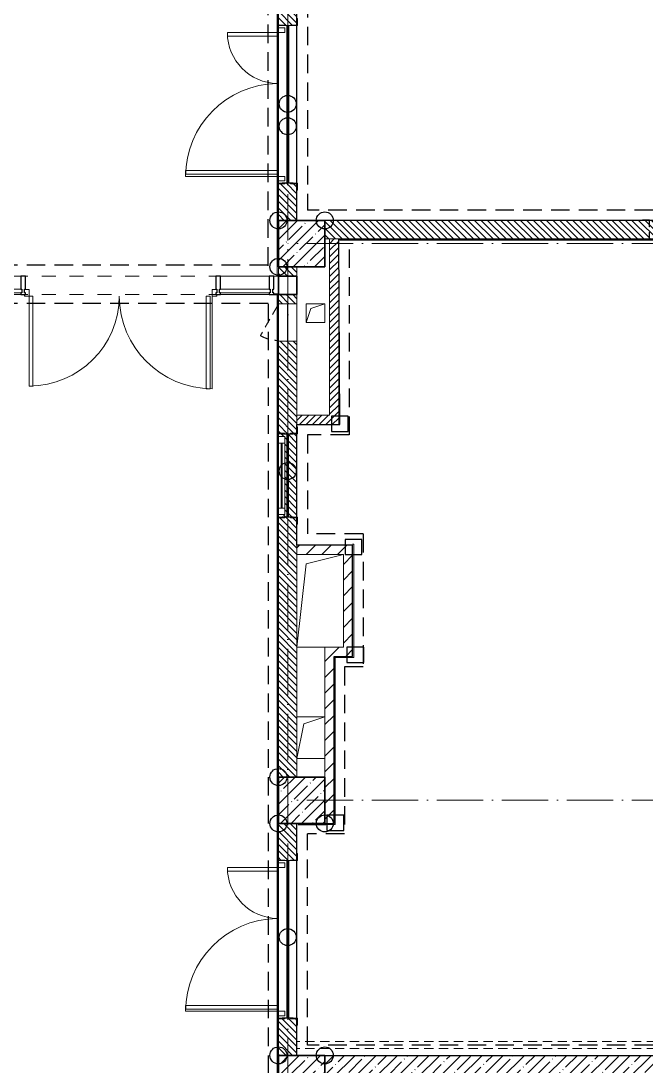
# Model space of a CAD drawing. Header units: millimetres. Extents: x -213536 to 1564669, y -45299 to 942238.
# Drawn here: x 523517 to 530255, y 443520 to 454785 of the extents above; entities that cross this region are included whole.
import ezdxf

# ---------------------------------------------------------------- set-up
doc = ezdxf.new("R2010")
doc.units = ezdxf.units.MM
for name, pattern in [('200_ШТРИХ_ш1п0_6_', [160, 100, -60]), ('50_200_ШТРИХ_1Т_ш5_п1_п1_', [700, 500, -100, 0, -100]), ('Штрих короткий', [300, 150, -150]), ('Штриховая _2 мм - 1 мм_', [300, 200, -100])]:
    doc.linetypes.add(name, pattern=pattern)
for name, color, linetype, lineweight in [('0-1', 7, 'Continuous', 5), ('0-2', 7, 'Continuous', 9), ('2) ПГП 4м', 4, 'Continuous', 30), ('2.1.2) ПГП мини окна 0.9м -', 200, 'Continuous', 53), ('2.2) ПГП двери 2.4 -', 134, 'Continuous', 60), ('3) ЖБ 4м', 3, 'Continuous', 30), ('4) Метл уголки', 6, 'Continuous', 30), ('5) Швы', 2, 'Continuous', 30), ('6) Мини окна 0.4 -', 10, 'Continuous', 30), ('Двери', 7, 'Continuous', 9), ('Импосты витража', 7, 'Continuous', 9), ('Импосты витража-1', 7, 'Continuous', 25), ('Каркас_Импост', 7, 'Continuous', 13), ('Линии-1', 7, '200_ШТРИХ_ш1п0_6_', 9), ('Несущие колонны', 7, 'Continuous', 9), ('Несущие колонны-1', 7, 'Continuous', 35), ('Обобщенные модели', 7, 'Continuous', 9), ('Общие ребра', 7, 'Continuous', 9), ('Окна', 7, 'Continuous', 9), ('Оси-2', 7, '50_200_ШТРИХ_1Т_ш5_п1_п1_', 9), ('Остекление-1', 7, 'Continuous', 9), ('Открывание в плане-2', 7, '200_ШТРИХ_ш1п0_6_', 9), ('Перемычка-1', 7, 'Штрих короткий', 9), ('Стены-1', 7, 'Continuous', 13), ('Штриховка разреза-1', 7, 'Continuous', 9), ('Элементы узлов', 7, 'Continuous', 9)]:
    doc.layers.add(name, color=color, linetype=linetype, lineweight=lineweight)
doc.layers.add('Каркас_Импост-2', color=7, linetype='Continuous', lineweight=9, true_color=0xaaaaaa)
doc.layers.add('СТ-1_1', color=7, linetype='Штриховая _2 мм - 1 мм_', lineweight=90, true_color=0x888888)
doc.layers.get('0-2').off()
pattern_1 = [(135, (0, 0), (-35.35534, -35.35534), [])]
pattern_2 = [(45, (0, 0), (-84.85281, 84.85281), [])]
pattern_3 = [(45, (0, 0), (-35.35534, 35.35534), [])]

# ---------------------------------------------------------------- blocks, each defined once
blk = doc.blocks.new('Ось 3 этаж')
at = {"layer": 'Оси-2'}
for p, q in [((526392.1, 423014.8), (526392.1, 477896.8)), ((536900.4, 452385.4), (526392.1, 452385.4)), ((536900.4, 446385.4), (526392.1, 446385.4))]:
    blk.add_line(p, q, dxfattribs=at)
blk = doc.blocks.new('BSC_Колонна _Прямоугольная - 500х500-V24-АИ2_03_План отделки стен 3-го этажа _Часть 2_')
at = {"layer": 'Несущие колонны'}
h = blk.add_hatch(dxfattribs=at)
h.set_pattern_fill('FP_32', color=256, style=0, pattern_type=2)
h.set_pattern_definition([(45, (-95850, -18150), (-114.04925, 114.04925), []), (45, (-95735.95, -18150), (-114.04925, 114.04925), [201.613, -40.323, 3.353, -36.97])])
h.paths.add_polyline_path([(-250, -250), (250, -250), (250, 250), (-250, 250)], flags=0)
at = {"layer": 'Несущие колонны-1'}
for p, q in [((250, 250), (-250, 250)), ((-250, 250), (-250, -250)), ((250, -250), (250, 250)), ((-250, -250), (250, -250))]:
    blk.add_line(p, q, dxfattribs=at)
blk = doc.blocks.new('BSC_Колонна _Прямоугольная - 500х500-V26-АИ2_03_План отделки стен 3-го этажа _Часть 2_')
at = {"layer": 'Несущие колонны'}
h = blk.add_hatch(dxfattribs=at)
h.set_pattern_fill('FP_34', color=256, style=0, pattern_type=2)
h.set_pattern_definition([(45, (-95850, -27150), (-114.04925, 114.04925), []), (45, (-95735.95, -27150), (-114.04925, 114.04925), [201.613, -40.323, 3.353, -36.97])])
h.paths.add_polyline_path([(-250, -250), (250, -250), (250, 250), (-250, 250), (-250, 128)], flags=0)
at = {"layer": 'Несущие колонны-1'}
for p, q in [((250, 250), (-250, 250)), ((-250, 250), (-250, -250)), ((250, -250), (250, 250)), ((-250, -250), (250, -250))]:
    blk.add_line(p, q, dxfattribs=at)
blk = doc.blocks.new('BSC_Колонна _Прямоугольная - 500х500-V32-АИ2_03_План отделки стен 3-го этажа _Часть 2_')
at = {"layer": 'Несущие колонны'}
h = blk.add_hatch(dxfattribs=at)
h.set_pattern_fill('FP_40', color=256, style=0, pattern_type=2)
h.set_pattern_definition([(45, (-95850, -21150), (-114.04925, 114.04925), []), (45, (-95735.95, -21150), (-114.04925, 114.04925), [201.613, -40.323, 3.353, -36.97])])
h.paths.add_polyline_path([(-250, -250), (250, -250), (250, 250), (-250, 250)], flags=0)
at = {"layer": 'Несущие колонны-1'}
for p, q in [((250, 250), (-250, 250)), ((-250, 250), (-250, -250)), ((250, -250), (250, 250)), ((-250, -250), (250, -250))]:
    blk.add_line(p, q, dxfattribs=at)
blk = doc.blocks.new('Проем_Дверь_Прямоугольный - 1700х2400h_дверные проемы-28704924-АИ2_03_План отделки стен 3-го этажа _Часть 2_')
at = {"layer": 'Перемычка-1'}
for p, q in [((850, 100), (-850, 100)), ((850, -100), (-850, -100))]:
    blk.add_line(p, q, dxfattribs=at)
blk = doc.blocks.new('120_Окно_СКБ_1Ст - 120_Окно_СКБ_1Ст_классы 900x800_E30-28586000-АИ2_03_План отделки стен 3-го этажа _Часть 2_')
at = {"layer": 'Каркас_Импост'}
for p, q in [((-420, 30), (-420, 100)), ((-420, 100), (-350, 100)), ((-350, 30), (-420, 30)), ((-350, 100), (-350, 30)), ((350, 30), (350, 100)), ((350, 100), (420, 100)), ((420, 30), (350, 30)), ((420, 100), (420, 30))]:
    blk.add_line(p, q, dxfattribs=at)
at = {"layer": 'Каркас_Импост-2'}
for p, q in [((420, 100), (-420, 100)), ((-420, 30), (420, 30))]:
    blk.add_line(p, q, dxfattribs=at)
at = {"layer": 'Остекление-1'}
for p, q in [((350, 70), (-350, 70)), ((350, 60), (-350, 60))]:
    blk.add_line(p, q, dxfattribs=at)
blk = doc.blocks.new('Дверь_Витражная_СКБ_2Ст2 - ДВВ_ДАО_СОШ_Классы-26508392-АИ2_03_План отделки стен 3-го этажа _Часть 2_')
at = {"layer": 'Двери'}
for p, q in [((-775, 1035), (-775, 47)), ((775, 585), (775, 47))]:
    blk.add_line(p, q, dxfattribs=at)
for centre, radius, start, end in [((-775, 35), 1000, 0.6895, 90), ((775, 35), 550, 90, 178.7435)]:
    blk.add_arc(centre, radius, start, end, dxfattribs=at)
at = {"layer": 'Элементы узлов'}
for p, q in [((-713, 1035), (-753, 1035)), ((-753, 1035), (-753, 47)), ((-713, 47), (-713, 1035)), ((775, 585), (735, 585)), ((735, 585), (735, 47)), ((775, 47), (775, 585)), ((-825, 35), (-825, -35)), ((-825, 35), (-825, -35)), ((-775, -35), (-775, 35)), ((-775, -35), (-775, 35)), ((775, -35), (775, 35)), ((775, 35), (775, -35)), ((825, 35), (825, -35)), ((825, -35), (825, 35)), ((-825, -35), (-775, -35)), ((-825, -35), (-775, -35)), ((825, -35), (775, -35)), ((775, -35), (825, -35))]:
    blk.add_line(p, q, dxfattribs=at)
blk = doc.blocks.new('Дверь_Витражная_СКБ_2Ст2 - ДВВ_ДАО_СОШ_Коридор_отсек-35586415-АИ2_03_План отделки стен 3-го этажа _Часть 2_')
at = {"layer": 'Двери'}
for p, q in [((-985, -1005), (-985, -35)), ((985, -1035), (985, -35))]:
    blk.add_line(p, q, dxfattribs=at)
for centre, radius, start, end in [((-985, -35), 970, 270, 0), ((985, -35), 1000, 180, 270)]:
    blk.add_arc(centre, radius, start, end, dxfattribs=at)
at = {"layer": 'Элементы узлов'}
for p, q in [((-1035, 35), (-985, 35)), ((-985, 35), (-1035, 35)), ((-985, 35), (-985, -35)), ((-985, -35), (-985, 35)), ((1035, 35), (985, 35)), ((985, 35), (985, -35)), ((1035, 35), (985, 35)), ((985, 35), (985, -35)), ((-1035, -35), (-1035, -17)), ((-1035, -17), (-1035, -35)), ((-985, -35), (-1035, -35)), ((-1035, -35), (-985, -35)), ((-945, -35), (-985, -35)), ((-985, -35), (-985, -1005)), ((-945, -1005), (-945, -35)), ((923, -35), (923, -1035)), ((963, -35), (923, -35)), ((963, -1035), (963, -35)), ((985, -35), (1035, -35)), ((985, -35), (1035, -35)), ((1035, -35), (1035, -17)), ((1035, -35), (1035, -17)), ((-985, -1005), (-945, -1005)), ((923, -1035), (963, -1035))]:
    blk.add_line(p, q, dxfattribs=at)
blk = doc.blocks.new('PNS_Панель прямоугольная2 - Нр_Стекло - 40мм-28950807-АИ2_03_План отделки стен 3-го этажа _Часть 2_')
at = {"layer": 'Остекление-1'}
for p, q in [((-262.5, 40), (262.5, 40)), ((-272.5, 0), (272.5, 0)), ((262.5, 0), (-262.5, 0))]:
    blk.add_line(p, q, dxfattribs=at)
blk = doc.blocks.new('Прямоугольный импост - Импост структурный с накладкой - 180мм-26944798-АИ2_03_План отделки стен 3-го этажа _Часть 2_')
at = {"layer": 'Импосты витража-1'}
for p, q in [((-25, 0), (-25, 17)), ((-25, 17), (25, 17)), ((-15, 0), (-25, 0)), ((-15, -40), (-15, 0)), ((25, 0), (15, 0)), ((15, 0), (15, -40)), ((25, 17), (25, 0)), ((-25, -180), (-25, -40)), ((-25, -40), (-15, -40)), ((15, -40), (25, -40)), ((25, -40), (25, -180)), ((25, -180), (-25, -180))]:
    blk.add_line(p, q, dxfattribs=at)
blk = doc.blocks.new('Прямоугольный импост - Импост структурный с накладкой - 180мм-27489099-АИ2_03_План отделки стен 3-го этажа _Часть 2_')
at = {"layer": 'Импосты витража'}
for p, q in [((95500, 26800), (94975, 26800)), ((95500, 26603), (94975, 26603))]:
    blk.add_line(p, q, dxfattribs=at)
blk = doc.blocks.new('Прямоугольный импост - Импост структурный с накладкой - 180мм-26943387-АИ2_03_План отделки стен 3-го этажа _Часть 2_')
at = {"layer": 'Импосты витража-1'}
for p, q in [((-25, 0), (-25, 17)), ((-25, 17), (25, 17)), ((-15, 0), (-25, 0)), ((-15, -40), (-15, 0)), ((25, 0), (15, 0)), ((15, 0), (15, -40)), ((25, 17), (25, 0)), ((-25, -180), (-25, -40)), ((-25, -40), (-15, -40)), ((15, -40), (25, -40)), ((25, -40), (25, -180)), ((25, -180), (-25, -180))]:
    blk.add_line(p, q, dxfattribs=at)
blk = doc.blocks.new('Прямоугольный импост - 50 мм_заглушка-26940558-АИ2_03_План отделки стен 3-го этажа _Часть 2_')
at = {"layer": 'Импосты витража-1'}
for p, q in [((-50, 17), (0, 17)), ((-50, 15), (-50, 17)), ((0, 15), (-50, 15))]:
    blk.add_line(p, q, dxfattribs=at)
blk = doc.blocks.new('154_Стойка_СКБ_Уголок - СМ-2480_200-28346303-АИ2_03_План отделки стен 3-го этажа _Часть 2_')
at = {"layer": 'Обобщенные модели'}
for p, q in [((125, 156), (125, 81)), ((200, 156), (125, 156)), ((131, 81), (131, 150)), ((131, 150), (200, 150)), ((200, 150), (200, 156)), ((125, 81), (131, 81)), ((131, 19), (125, 19)), ((125, 19), (125, -56)), ((131, -50), (131, 19)), ((125, -56), (200, -56)), ((200, -50), (131, -50)), ((200, -56), (200, -50))]:
    blk.add_line(p, q, dxfattribs=at)
blk = doc.blocks.new('Стойка_Влож_Полоса боковая - Полоса-28213942-АИ2_03_План отделки стен 3-го этажа _Часть 2_')
at = {"layer": 'Обобщенные модели'}
for p, q in [((-5, 60), (0, 60)), ((-5, -60), (-5, 60)), ((0, 31), (0, -31)), ((0, -60), (-5, -60))]:
    blk.add_line(p, q, dxfattribs=at)
blk = doc.blocks.new('Фахверк_СКБ_Уголок - 200_3960-28268576-АИ2_03_План отделки стен 3-го этажа _Часть 2_')
at = {"layer": 'Обобщенные модели'}
for p, q in [((200, 156), (125, 156)), ((125, 156), (125, 81)), ((131, 81), (131, 150)), ((131, 150), (200, 150)), ((200, 150), (200, 156)), ((125, 81), (131, 81)), ((131, 19), (125, 19)), ((125, 19), (125, -56)), ((131, -50), (131, 19)), ((125, -56), (200, -56)), ((200, -50), (131, -50)), ((200, -56), (200, -50))]:
    blk.add_line(p, q, dxfattribs=at)
blk = doc.blocks.new('Фахверк_СКБ_Уголок - 200_3550-28267367-АИ2_03_План отделки стен 3-го этажа _Часть 2_')
at = {"layer": 'Обобщенные модели'}
for p, q in [((200, 156), (125, 156)), ((125, 156), (125, 81)), ((131, 81), (131, 150)), ((131, 150), (200, 150)), ((200, 150), (200, 156)), ((125, 81), (131, 81)), ((131, 19), (125, 19)), ((125, 19), (125, -56)), ((131, -50), (131, 19)), ((125, -56), (200, -56)), ((200, -50), (131, -50)), ((200, -56), (200, -50))]:
    blk.add_line(p, q, dxfattribs=at)
blk = doc.blocks.new('AR_Отверстие Ниша - Лючок-35576413-АИ2_03_План отделки стен 3-го этажа _Часть 2_')
at = {"layer": 'Окна'}
for p, q in [((200, 100), (-200, 100)), ((-200, 100), (-200, -100)), ((200, -100), (200, 100)), ((-200, -100), (200, -100))]:
    blk.add_line(p, q, dxfattribs=at)
blk = doc.blocks.new('Л_Общий_Лючок - Лючок-29759662-АИ2_03_План отделки стен 3-го этажа _Часть 2_')
at = {"layer": 'Окна'}
for p, q in [((424, 6), (-24, 6)), ((-24, 6), (-24, 0)), ((-24, 0), (0, 0)), ((400, 0), (424, 0)), ((424, 6), (424, 0))]:
    blk.add_line(p, q, dxfattribs=at)
at = {"layer": 'Открывание в плане-2'}
blk.add_line((373, 12), (58, 194), dxfattribs=at)
blk.add_arc((394, 0), 388, 150, 178.2189, dxfattribs=at)
blk = doc.blocks.new('AR_Отверстие прямоугольное _в плите_ - AR_Отверстие прямоугольное _в плите_-30458127-АИ2_03_План отделки стен 3-го этажа _Часть 2_')
at = {"layer": 'Обобщенные модели'}
for p, q in [((100, 100), (-100, 100)), ((-100, 100), (-100, -100)), ((-100, -100), (-50, 50)), ((-50, 50), (100, 100)), ((100, -100), (100, 100)), ((-100, -100), (100, -100))]:
    blk.add_line(p, q, dxfattribs=at)
blk = doc.blocks.new('AR_Отверстие прямоугольное _в плите_ - AR_Отверстие прямоугольное _в плите_-V241-АИ2_03_План отделки стен 3-го этажа _Часть 2_')
at = {"layer": 'Обобщенные модели'}
for p, q in [((150, 225), (-150, 225)), ((-150, -225), (-75, 150)), ((-75, 150), (150, 225)), ((-150, -225), (150, -225))]:
    blk.add_line(p, q, dxfattribs=at)
blk = doc.blocks.new('AR_Отверстие прямоугольное _в плите_ - AR_Отверстие прямоугольное _в плите_-30552728-АИ2_03_План отделки стен 3-го этажа _Часть 2_')
at = {"layer": 'Обобщенные модели'}
for p, q in [((-150, 400), (250, 500)), ((-250, -500), (-150, 400)), ((-250, -500), (50, -500))]:
    blk.add_line(p, q, dxfattribs=at)
blk = doc.blocks.new('Проем_Дверь_Прямоугольный - 3400х2800h_витражные проемы-35271956-АИ2_03_План отделки стен 3-го этажа _Часть 2_')
at = {"layer": 'Перемычка-1'}
for p, q in [((1700, 100), (-1700, 100)), ((1700, -100), (-1700, -100))]:
    blk.add_line(p, q, dxfattribs=at)
blk = doc.blocks.new('BSC_Колонна _Прямоугольная1 - 200х200 _металл_-35216022-АИ2_03_План отделки стен 3-го этажа _Часть 2_')
at = {"layer": 'Несущие колонны-1'}
for p, q in [((100, 100), (-100, 100)), ((-100, 100), (-100, -100)), ((100, -100), (100, 100)), ((-100, -100), (100, -100))]:
    blk.add_line(p, q, dxfattribs=at)
blk = doc.blocks.new('0125-Р-ОО-Ш2-АР-о_23_10_2024_rvt-1-АИ2_03_План отделки стен 3-го этажа _Часть 2_')
at = {"layer": 'Штриховка разреза-1'}
h = blk.add_hatch(dxfattribs=at)
h.set_pattern_fill('FP_1', color=256, style=0, pattern_type=2)
h.set_pattern_definition(pattern_1)
h.paths.add_polyline_path([(95600, 27400), (95800, 27400), (95800, 27794), (95731, 27794), (95731, 27800), (95669, 27800), (95669, 27794), (95600, 27794), (95600, 27725)], flags=0)
h.paths.add_polyline_path([(95731, 29500), (95731, 29506), (95800, 29506), (95800, 29900), (95600, 29900), (95600, 29506), (95669, 29506), (95669, 29500)], flags=0)
h = blk.add_hatch(dxfattribs=at)
h.set_pattern_fill('FP_1', color=256, style=0, pattern_type=2)
h.set_pattern_definition(pattern_1)
h.paths.add_polyline_path([(103100, 27200), (103100, 27400), (99600, 27400), (99600, 27331), (99594, 27331), (99594, 27400), (96100, 27400), (96100, 27200), (99594, 27200), (99594, 27269), (99600, 27269), (99600, 27200), (102189, 27200)], flags=0)
h = blk.add_hatch(dxfattribs=at)
h.set_pattern_fill('FP_92', color=256, style=0, pattern_type=2)
h.set_pattern_definition(pattern_3)
h.paths.add_polyline_path([(96250, 25200), (96250, 27200), (96150, 27200), (96150, 25200)], flags=0)
h = blk.add_hatch(dxfattribs=at)
h.set_pattern_fill('FP_1', color=256, style=0, pattern_type=2)
h.set_pattern_definition(pattern_1)
h.paths.add_polyline_path([(95800, 21400), (95800, 24194), (95731, 24194), (95731, 24200), (95669, 24200), (95669, 24194), (95600, 24194), (95600, 21400)], flags=0)
h.paths.add_polyline_path([(95600, 24200), (95640, 24200), (95640, 24205), (95760, 24205), (95760, 24200), (95800, 24200), (95800, 25100), (95760, 25100), (95760, 25095), (95640, 25095), (95640, 25100), (95600, 25100), (95600, 25070), (95670, 25070), (95670, 24230), (95600, 24230)], flags=0)
h.paths.add_polyline_path([(95669, 25100), (95731, 25100), (95731, 25106), (95800, 25106), (95800, 26100), (95600, 26100), (95600, 25106), (95669, 25106)], flags=0)
h.paths.add_polyline_path([(95665, 26500), (95800, 26500), (95800, 26600), (95600, 26600), (95601, 26500), (95624, 26500)], flags=0)
h.paths.add_polyline_path([(95750, 26800), (95800, 26800), (95800, 26900), (95600, 26900), (95600, 26800), (95665, 26800)], flags=0)
h = blk.add_hatch(dxfattribs=at)
h.set_pattern_fill('FP_92', color=256, style=0, pattern_type=2)
h.set_pattern_definition(pattern_3)
h.paths.add_polyline_path([(96150, 25200), (96150, 25300), (95800, 25300), (95800, 25200)], flags=0)
h = blk.add_hatch(dxfattribs=at)
h.set_pattern_fill('FP_3', color=256, style=0, pattern_type=2)
h.set_pattern_definition(pattern_2)
h.paths.add_polyline_path([(96300, 23800), (96400, 23800), (96400, 23900), (95800, 23900), (95800, 23800)], flags=0)
h = blk.add_hatch(dxfattribs=at)
h.set_pattern_fill('FP_3', color=256, style=0, pattern_type=2)
h.set_pattern_definition(pattern_2)
h.paths.add_polyline_path([(96400, 22700), (96400, 23800), (96300, 23800), (96300, 22700)], flags=0)
h = blk.add_hatch(dxfattribs=at)
h.set_pattern_fill('FP_3', color=256, style=0, pattern_type=2)
h.set_pattern_definition(pattern_2)
h.paths.add_polyline_path([(96200, 22700), (96300, 22700), (96300, 22800), (96100, 22800), (96100, 22700)], flags=0)
h = blk.add_hatch(dxfattribs=at)
h.set_pattern_fill('FP_3', color=256, style=0, pattern_type=2)
h.set_pattern_definition(pattern_2)
h.paths.add_polyline_path([(96200, 20900), (96200, 22700), (96100, 22700), (96100, 20900)], flags=0)
h = blk.add_hatch(dxfattribs=at)
h.set_pattern_fill('FP_1', color=256, style=0, pattern_type=2)
h.set_pattern_definition(pattern_1)
h.paths.add_polyline_path([(95600, 18400), (95800, 18400), (95800, 18794), (95731, 18794), (95731, 18800), (95669, 18800), (95669, 18794), (95600, 18794), (95600, 18725)], flags=0)
h.paths.add_polyline_path([(95731, 20500), (95731, 20506), (95800, 20506), (95800, 20900), (95600, 20900), (95600, 20506), (95669, 20506), (95669, 20500)], flags=0)
h = blk.add_hatch(dxfattribs=at)
h.set_pattern_fill('FP_2', color=256, style=0, pattern_type=2)
h.set_pattern_definition([(45, (0, 0), (-114.04925, 114.04925), []), (45, (114.05, 0), (-114.04925, 114.04925), [201.612, -40.322, 3.353, -36.97])])
h.paths.add_polyline_path([(103100, 18150), (103100, 18400), (96100, 18400), (96100, 18150), (102189, 18150)], flags=0)
at = {"layer": 'Линии-1'}
for p, q in [((103350, 18550), (95800, 18550)), ((103350, 18475), (95800, 18475))]:
    blk.add_line(p, q, dxfattribs=at)
at = {"layer": 'Стены-1'}
for p, q in [((95669, 29500), (95731, 29500)), ((95600, 27725), (95600, 27400)), ((95800, 27400), (95800, 27725)), ((99525, 27400), (96100, 27400)), ((96100, 27200), (99525, 27200)), ((96150, 27200), (96150, 25300)), ((96250, 27200), (96150, 27200)), ((96250, 25200), (96250, 27200)), ((95600, 26900), (95600, 26800)), ((95800, 26800), (95800, 26900)), ((95600, 26600), (95600, 26524)), ((95800, 26500), (95800, 26600)), ((95600, 26076), (95600, 25175)), ((95800, 25175), (95800, 26100)), ((96150, 25300), (95800, 25300)), ((95800, 25300), (95800, 25200)), ((95800, 25200), (96150, 25200)), ((96150, 25200), (96250, 25200)), ((95600, 25100), (95600, 25070)), ((95800, 24200), (95800, 25100)), ((95600, 24230), (95600, 24200)), ((95600, 24125), (95600, 21400)), ((95800, 21400), (95800, 24125)), ((96400, 23900), (95800, 23900)), ((95800, 23900), (95800, 23800)), ((96400, 23800), (96400, 23900)), ((95800, 23800), (96300, 23800)), ((96300, 23800), (96300, 22800)), ((96400, 22700), (96400, 23800)), ((96300, 22800), (96100, 22800)), ((96100, 22800), (96100, 22700)), ((96100, 22700), (96100, 21400)), ((96200, 22700), (96300, 22700)), ((96200, 20900), (96200, 22700)), ((96300, 22700), (96400, 22700)), ((95600, 20900), (95600, 20575)), ((95800, 20575), (95800, 20900)), ((96100, 20900), (96200, 20900)), ((95669, 20500), (95731, 20500)), ((95600, 18725), (95600, 18400)), ((95800, 18400), (95800, 18725)), ((103100, 18400), (96100, 18400))]:
    blk.add_line(p, q, dxfattribs=at)
at = {"layer": '0-2'}
for name, p, rotation in [('Фахверк_СКБ_Уголок - 200_3960-28268576-АИ2_03_План отделки стен 3-го этажа _Часть 2_', (95750, 29375), 89.9999999999999), ('Дверь_Витражная_СКБ_2Ст2 - ДВВ_ДАО_СОШ_Классы-26508392-АИ2_03_План отделки стен 3-го этажа _Часть 2_', (95635, 28650), 89.9999999999978), ('Проем_Дверь_Прямоугольный - 1700х2400h_дверные проемы-28704924-АИ2_03_План отделки стен 3-го этажа _Часть 2_', (95700, 28650), 89.9999999999999), ('154_Стойка_СКБ_Уголок - СМ-2480_200-28346303-АИ2_03_План отделки стен 3-го этажа _Часть 2_', (95650, 27925), 269.9999999999999), ('Стойка_Влож_Полоса боковая - Полоса-28213942-АИ2_03_План отделки стен 3-го этажа _Часть 2_', (95700, 27800), 269.9999999999999), ('Фахверк_СКБ_Уголок - 200_3550-28267367-АИ2_03_План отделки стен 3-го этажа _Часть 2_', (99725, 27350), 180), ('BSC_Колонна _Прямоугольная1 - 200х200 _металл_-35216022-АИ2_03_План отделки стен 3-го этажа _Часть 2_', (95700, 26700), 270.0000000000001), ('Л_Общий_Лючок - Лючок-29759662-АИ2_03_План отделки стен 3-го этажа _Часть 2_', (95600, 26100), 89.9999999999999), ('AR_Отверстие Ниша - Лючок-35576413-АИ2_03_План отделки стен 3-го этажа _Часть 2_', (95700, 26300), 269.9999999999999), ('154_Стойка_СКБ_Уголок - СМ-2480_200-28346303-АИ2_03_План отделки стен 3-го этажа _Часть 2_', (95750, 24975), 89.9999999999999), ('120_Окно_СКБ_1Ст - 120_Окно_СКБ_1Ст_классы 900x800_E30-28586000-АИ2_03_План отделки стен 3-го этажа _Часть 2_', (95700, 24650), 89.9999999999999), ('Стойка_Влож_Полоса боковая - Полоса-28213942-АИ2_03_План отделки стен 3-го этажа _Часть 2_', (95700, 25100), 89.99999999999991), ('154_Стойка_СКБ_Уголок - СМ-2480_200-28346303-АИ2_03_План отделки стен 3-го этажа _Часть 2_', (95650, 24325), 269.9999999999999), ('Стойка_Влож_Полоса боковая - Полоса-28213942-АИ2_03_План отделки стен 3-го этажа _Часть 2_', (95700, 24200), 269.9999999999999), ('Фахверк_СКБ_Уголок - 200_3960-28268576-АИ2_03_План отделки стен 3-го этажа _Часть 2_', (95750, 20375), 89.9999999999999), ('Дверь_Витражная_СКБ_2Ст2 - ДВВ_ДАО_СОШ_Классы-26508392-АИ2_03_План отделки стен 3-го этажа _Часть 2_', (95635, 19650), 89.9999999999978), ('Проем_Дверь_Прямоугольный - 1700х2400h_дверные проемы-28704924-АИ2_03_План отделки стен 3-го этажа _Часть 2_', (95700, 19650), 89.9999999999999), ('154_Стойка_СКБ_Уголок - СМ-2480_200-28346303-АИ2_03_План отделки стен 3-го этажа _Часть 2_', (95650, 18925), 269.9999999999999), ('Стойка_Влож_Полоса боковая - Полоса-28213942-АИ2_03_План отделки стен 3-го этажа _Часть 2_', (95700, 18800), 269.9999999999999)]:
    blk.add_blockref(name, p, dxfattribs=dict(at, rotation=rotation))
for name, p in [('BSC_Колонна _Прямоугольная - 500х500-V26-АИ2_03_План отделки стен 3-го этажа _Часть 2_', (95850, 27150)), ('Проем_Дверь_Прямоугольный - 3400х2800h_витражные проемы-35271956-АИ2_03_План отделки стен 3-го этажа _Часть 2_', (93900, 26700)), ('Прямоугольный импост - Импост структурный с накладкой - 180мм-27489099-АИ2_03_План отделки стен 3-го этажа _Часть 2_', (0, 0)), ('PNS_Панель прямоугольная2 - Нр_Стекло - 40мм-28950807-АИ2_03_План отделки стен 3-го этажа _Часть 2_', (92563, 26620)), ('Дверь_Витражная_СКБ_2Ст2 - ДВВ_ДАО_СОШ_Коридор_отсек-35586415-АИ2_03_План отделки стен 3-го этажа _Часть 2_', (93900, 26620)), ('PNS_Панель прямоугольная2 - Нр_Стекло - 40мм-28950807-АИ2_03_План отделки стен 3-го этажа _Часть 2_', (95238, 26620)), ('AR_Отверстие прямоугольное _в плите_ - AR_Отверстие прямоугольное _в плите_-30458127-АИ2_03_План отделки стен 3-го этажа _Часть 2_', (96000, 26400)), ('AR_Отверстие прямоугольное _в плите_ - AR_Отверстие прямоугольное _в плите_-30552728-АИ2_03_План отделки стен 3-го этажа _Часть 2_', (96050, 23300)), ('AR_Отверстие прямоугольное _в плите_ - AR_Отверстие прямоугольное _в плите_-V241-АИ2_03_План отделки стен 3-го этажа _Часть 2_', (95950, 21825)), ('BSC_Колонна _Прямоугольная - 500х500-V32-АИ2_03_План отделки стен 3-го этажа _Часть 2_', (95850, 21150)), ('BSC_Колонна _Прямоугольная - 500х500-V24-АИ2_03_План отделки стен 3-го этажа _Часть 2_', (95850, 18150))]:
    blk.add_blockref(name, p, dxfattribs=at)
at = {"layer": '0-2', "extrusion": (0, 0, -1), "rotation": 180}
for name, p in [('Прямоугольный импост - Импост структурный с накладкой - 180мм-26944798-АИ2_03_План отделки стен 3-го этажа _Часть 2_', (-92850, 26620)), ('Прямоугольный импост - Импост структурный с накладкой - 180мм-26944798-АИ2_03_План отделки стен 3-го этажа _Часть 2_', (-94950, 26620)), ('Прямоугольный импост - Импост структурный с накладкой - 180мм-26943387-АИ2_03_План отделки стен 3-го этажа _Часть 2_', (-95525, 26620)), ('Прямоугольный импост - 50 мм_заглушка-26940558-АИ2_03_План отделки стен 3-го этажа _Часть 2_', (-95600, 26620))]:
    blk.add_blockref(name, p, dxfattribs=at)
blk = doc.blocks.new('3этНиз')
at = {"layer": 'Общие ребра'}
blk.add_line((526954, 452435), (526954, 452423), dxfattribs=at)
at = {"layer": 'СТ-1_1', "lineweight": 25}
for p, q in [((526180, 452147), (526180, 468923)), ((526604, 455023), (526604, 452747)), ((533930, 452747), (526604, 452747)), ((527054, 452323), (527054, 450323)), ((526180, 452152), (523004, 452152)), ((526180, 451738), (523004, 451738)), ((526180, 451735), (526180, 425497)), ((526604, 450323), (526604, 449255)), ((527054, 450323), (526604, 450323)), ((527204, 449255), (526604, 449255)), ((527204, 449255), (527204, 447823)), ((527004, 447823), (527004, 446023)), ((527204, 447823), (527004, 447823)), ((527004, 446023), (526604, 446023)), ((526604, 443747), (526604, 446023)), ((533930, 443747), (526604, 443747))]:
    blk.add_line(p, q, dxfattribs=at)
at = {"layer": 'Стены-1'}
for p, q in [((526280, 469023), (526280, 452034)), ((526292, 453035), (526292, 454735)), ((526292, 452635), (526292, 452960)), ((530217, 452435), (526954, 452435)), ((526954, 452423), (533780, 452423)), ((526292, 452035), (526292, 452135)), ((526280, 452034), (526292, 452034)), ((526280, 451838), (526280, 425397)), ((526292, 451838), (526280, 451838)), ((526292, 451759), (526292, 451835)), ((526292, 450410), (526292, 451311)), ((526292, 450305), (526292, 450335)), ((526292, 449435), (526292, 449465)), ((526292, 446635), (526292, 449360)), ((527104, 449147), (527092, 449147)), ((527092, 449135), (527092, 447935)), ((527104, 447923), (527104, 449147)), ((526892, 447935), (526892, 446135)), ((527092, 447935), (526892, 447935)), ((526904, 446123), (526904, 447923)), ((526904, 447923), (527104, 447923)), ((526292, 445810), (526292, 446135)), ((526892, 446135), (526792, 446135)), ((526504, 446123), (526904, 446123)), ((526292, 444035), (526292, 445735)), ((526292, 443635), (526292, 443960))]:
    blk.add_line(p, q, dxfattribs=at)
at = {"layer": '0-1'}
blk.add_blockref('0125-Р-ОО-Ш2-АР-о_23_10_2024_rvt-1-АИ2_03_План отделки стен 3-го этажа _Часть 2_', (430692, 425235), dxfattribs=at)

msp = doc.modelspace()

# ---------------------------------------------------------------- linework, layer by layer
at = {"layer": '2) ПГП 4м'}
for points in [[(526292.1, 452635.4), (526292.1, 455135.4)], [(526492.1, 452635.4), (526492.1, 455135.4)], [(533792.1, 452635.4), (526792.1, 452635.4)], [(526792.1, 446135.4), (526892.1, 446135.4), (526892.1, 447923.4), (526892.1, 447935.4), (527092.1, 447935.4), (527092.1, 449135.4), (526492.1, 449135.4), (526492.1, 450435.4), (526954.2, 450435.4), (526942.1, 452435.4), (533792.1, 452435.4)], [(526292.1, 446635.4), (526292.1, 451835.4)], [(526292.1, 443635.4), (526292.1, 446135.4)], [(526492.1, 443635.4), (526492.1, 446135.4)]]:
    msp.add_lwpolyline(points, dxfattribs=at)
at = {"layer": '2.1.2) ПГП мини окна 0.9м -'}
msp.add_lwpolyline([(526392.1, 449435.4), (526392.1, 450335.4)], dxfattribs=at)
at = {"layer": '2.2) ПГП двери 2.4 -'}
for points in [[(526392.1, 454740.4), (526392.1, 453040.4)], [(526392.1, 445740.4), (526392.1, 444040.4)]]:
    msp.add_lwpolyline(points, dxfattribs=at)
at = {"layer": '3) ЖБ 4м'}
for points in [[(526292.1, 452135.4), (526292.1, 452635.4)], [(526492.1, 452635.4), (526792.1, 452635.4)], [(526292.1, 446135.4), (526292.1, 446635.4)], [(526504.1, 446123.4), (526804.1, 446123.4)], [(526292.1, 443135.4), (526292.1, 443635.4)], [(526492.1, 443635.4), (534042.1, 443635.4)]]:
    msp.add_lwpolyline(points, dxfattribs=at)
at = {"layer": '4) Метл уголки'}
for points in [[(526864.3, 450359.1), (527045.5, 450359.1), (527045.5, 450523.8), (526864.3, 450523.8)], [(527011.1, 449032.4), (527192.4, 449032.4), (527192.4, 449197.2), (527011.1, 449197.2)], [(527031.1, 447871.1), (527212.4, 447871.1), (527212.4, 448035.8), (527031.1, 448035.8)], [(526814.4, 446058.6), (526995.7, 446058.6), (526995.7, 446223.4), (526814.4, 446223.4)]]:
    msp.add_lwpolyline(points, close=True, dxfattribs=at)
at = {"layer": '5) Швы'}
for centre in [(526392.1, 453890.4), (526392.1, 453649.5), (526292.1, 452635.4), (526792.1, 452635.4), (526292.1, 452135.4), (526392.1, 449933.7), (526292.1, 446635.4), (526292.1, 446135.4), (526792.1, 446135.4), (526392.1, 444910.2), (526392.1, 444910.2), (526292.1, 443635.4), (526792.1, 443635.4)]:
    msp.add_circle(centre, 91.6, dxfattribs=at)
at = {"layer": '6) Мини окна 0.4 -'}
for points in [[(526392.1, 451335.4), (526392.1, 451735.4)], [(526392.1, 444529.9), (526392.1, 445290.4)]]:
    msp.add_lwpolyline(points, dxfattribs=at)

# ---------------------------------------------------------------- block references
at = {"color": 5, "lineweight": 30}
msp.add_blockref('Ось 3 этаж', (0, 0), dxfattribs=at)
at = {"layer": '3) ЖБ 4м'}
msp.add_blockref('3этНиз', (0, 0), dxfattribs=at)

doc.saveas('drawing.dxf')
